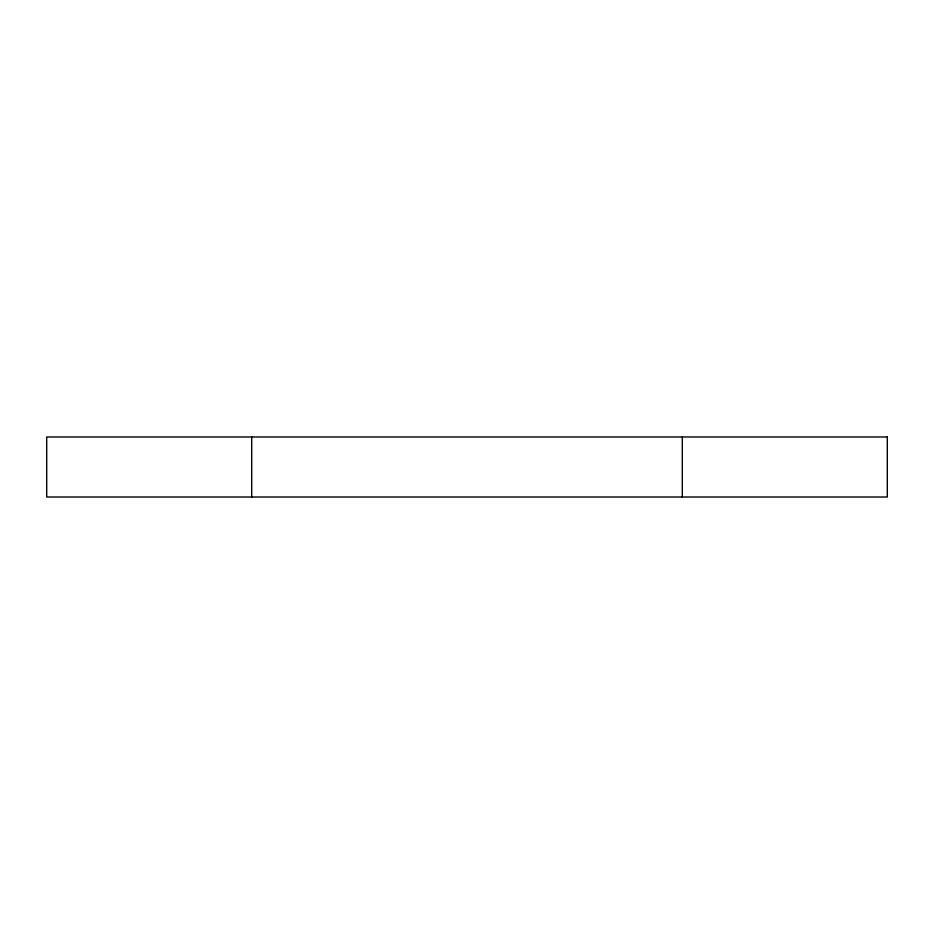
<?xml version="1.0" encoding="UTF-8"?>
<svg xmlns="http://www.w3.org/2000/svg" width="934" height="934" viewBox="0 0 934 934"><rect width="100%" height="100%" fill="white"/><g stroke="black" fill="none" stroke-linecap="round" stroke-linejoin="round"><path stroke-width="1.4" d="M682.299 436.984L682.299 497.016M251.701 436.984L251.701 497.016M887.3 436.984L46.7 436.984L46.7 497.016L887.3 497.016L887.3 436.984"/></g></svg>
